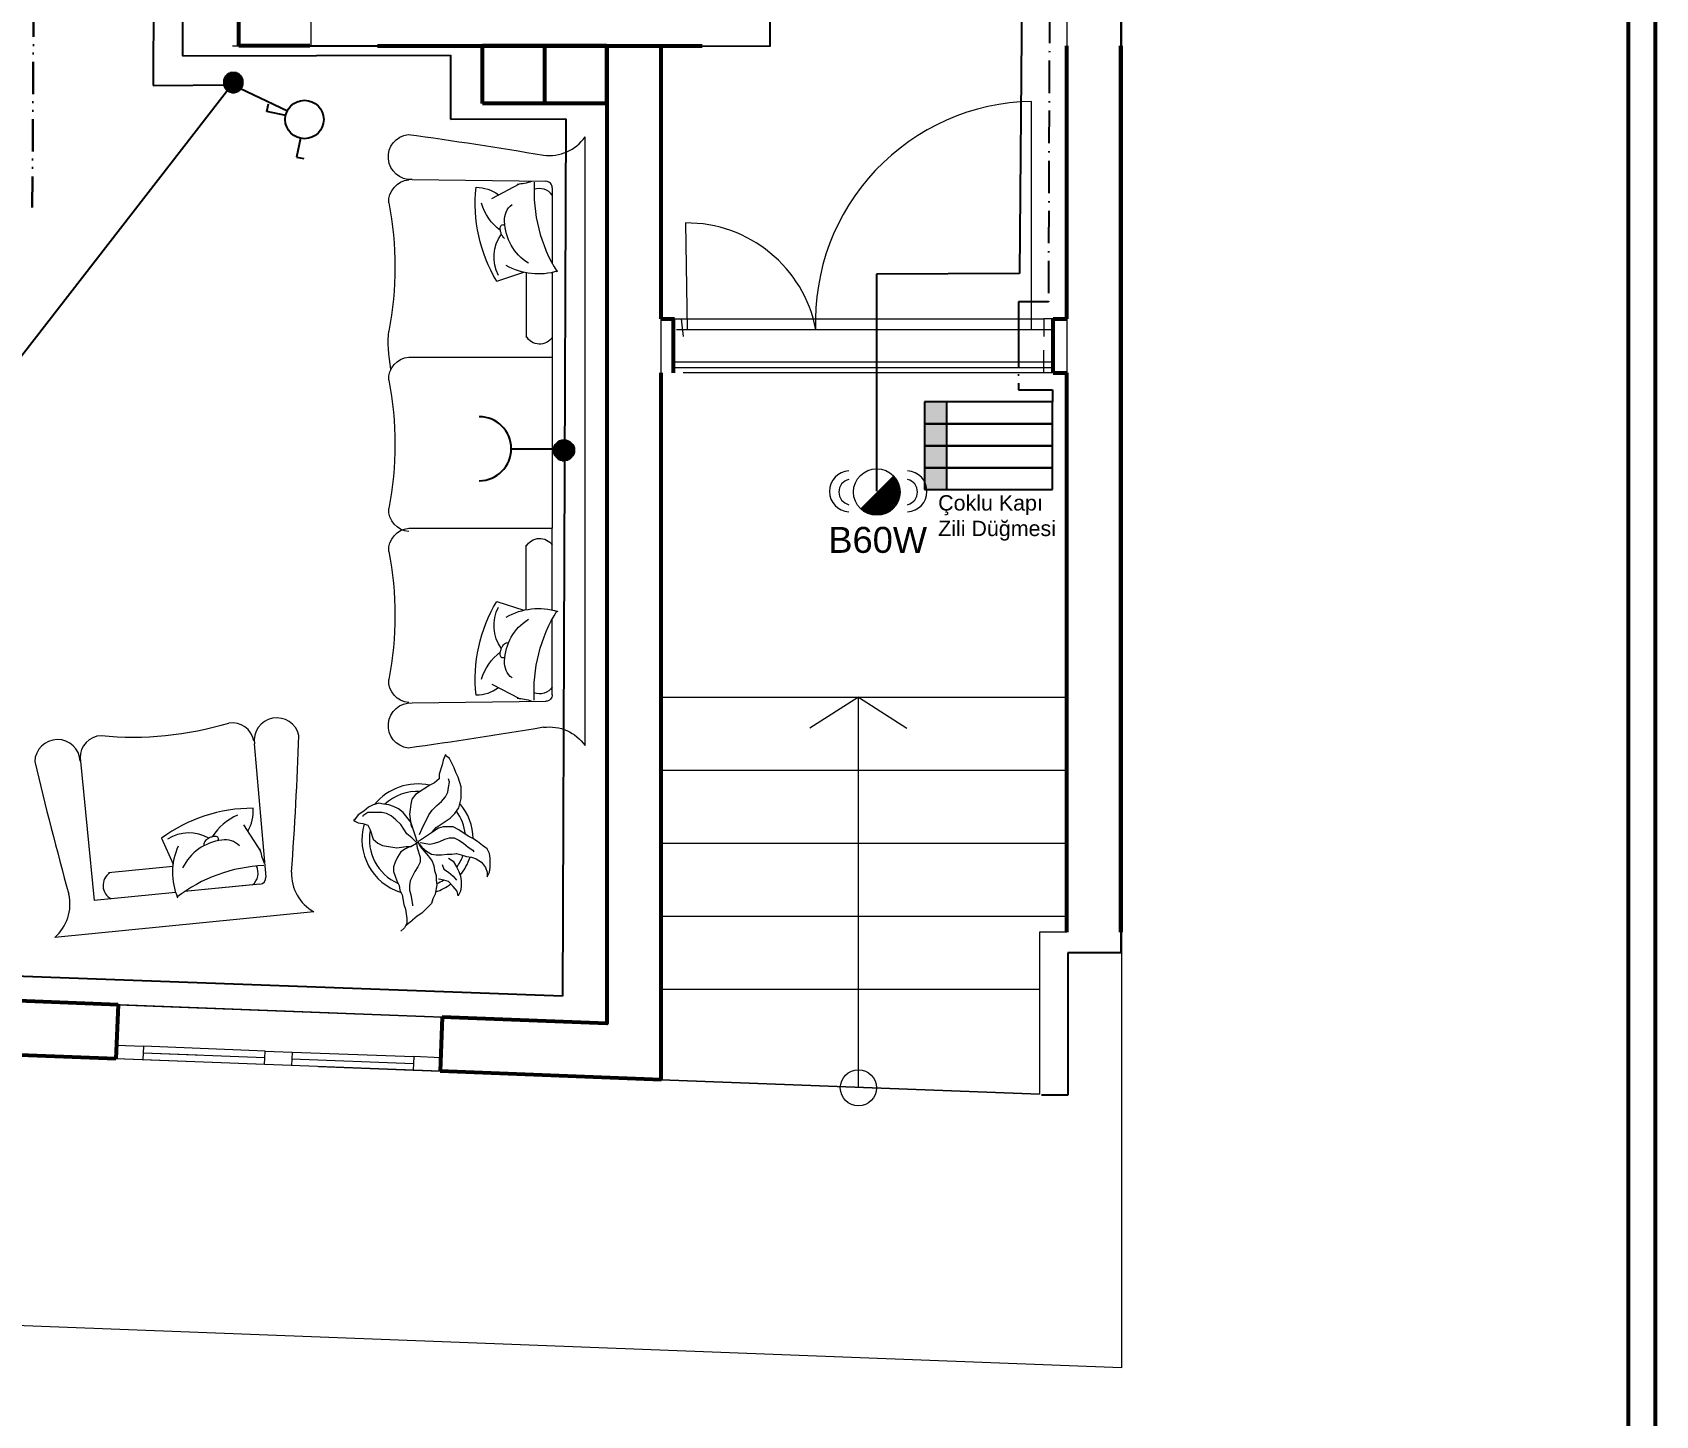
# Model space of a CAD drawing. Header units: millimetres. Extents: x -1335 to 33749, y 2338 to 5277.
# Drawn here: x 14640 to 15240, y 3155 to 3666 of the extents above; entities that cross this region are included whole.
import ezdxf
from ezdxf.enums import TextEntityAlignment as Align

# ---------------------------------------------------------------- set-up
doc = ezdxf.new("R2010")
doc.units = ezdxf.units.MM
for name, pattern in [('ACAD_ISO04W100', [30, 24, -3, 0, -3]), ('ACAD_ISO10W100', [18.5, 12, -3, 0.5, -3]), ('ACAD_ISO12W100', [21, 12, -3, 0, -3, 0, -3])]:
    doc.linetypes.add(name, pattern=pattern)
for name, color, linetype, lineweight in [('AYD-ARM', 1, 'Continuous', 20), ('DUVAR', 7, 'Continuous', 53), ('Linye-23', 220, 'Continuous', 25), ('MERDIVEN', 8, 'Continuous', 20), ('PENCERE', 1, 'Continuous', 20), ('TEF', 15, 'Continuous', 18), ('tefrişler', 134, 'Continuous', 9), ('telefon', 3, 'ACAD_ISO12W100', 30), ('YALıTıM', 7, 'Continuous', 18), ('YESIL', 74, 'Continuous', 18)]:
    doc.layers.add(name, color=color, linetype=linetype, lineweight=lineweight)
doc.layers.add('LAMBA YAZI', color=51, linetype='Continuous')
doc.layers.add('ZİL', color=140, linetype='ACAD_ISO04W100')
doc.layers.get('TEF').off()
doc.styles.add('LAMBA', font='arial.ttf', dxfattribs={"height": 12})
doc.styles.get("Standard").update_dxf_attribs({"font": 'arial.ttf'})

# ---------------------------------------------------------------- blocks, each defined once
blk = doc.blocks.new('adf')
at = {"layer": 'tefrişler'}
for p, q in [((110998.47, -78221.59), (111045.92, -78305.41)), ((110950.59, -78266.86), (110993.9, -78243.05)), ((110997.21, -78243.96), (111011.02, -78268.37)), ((110979.63, -78258.4), (110985.97, -78248.65)), ((110998.57, -78246.37), (111011.02, -78268.37)), ((111012.64, -78271.22), (111024.45, -78292.09)), ((111012.64, -78271.22), (111027.54, -78297.55)), ((110996.3, -78284.11), (111003.4, -78276.37)), ((111004.25, -78276.1), (111016.01, -78296.87)), ((110981.38, -78323.69), (111027.54, -78297.55))]:
    blk.add_line(p, q, dxfattribs=at)
for centre, major_axis, start_param, end_param in [((110982.44, -78220.11), (-15.52, 4.3), 2.223554, 3.319567), ((111507.43, -79674.05), (408.43, 1474.2), 0.616403, 0.649548), ((110995.1, -78245.16), (-2.34, 0.65), 3.926991, 5.497787), ((110971.97, -78229.27), (-23.12, 6.4), 2.428521, 2.655338), ((111041, -78220.56), (15.07, 54.38), 2.297702, 2.914624), ((110996.04, -78251.41), (-5.44, 1.51), 4.517579, 5.87915), ((110946.1, -78259.75), (2.24, 8.1), 0.915132, 3.975123), ((110979.38, -78269.85), (-13.46, 3.73), -1.42432, -0.78946), ((111024.27, -78235.1), (15.07, 54.38), 2.252393, 2.893244), ((110991.18, -78246.89), (-19.74, 5.47), 1.088843, 1.69928), ((110993.7, -78259.48), (-6.72, 1.86), -0.144832, 0.876693), ((110954.16, -78274.23), (-7.82, 2.17), -0.701718, 0.841689), ((110988.36, -78265.5), (0.208, 0.749), 1.165832, 1.862361), ((110989.72, -78265.47), (0.57, 2.06), 1.862361, 2.276788), ((110988.36, -78265.5), (-0.749, 0.208), -1.101493, -0.404964), ((110991.14, -78264.81), (0.99, 3.58), 2.276788, 2.534296), ((111004.03, -78253.92), (-17.99, 4.98), 0.806095, 1.799336), ((110988.63, -78266.84), (0.57, 2.06), 0.196204, 0.469303), ((110992.9, -78263.35), (-5.78, 1.6), 0.9635, 1.165832), ((111003.75, -78269.72), (-14.04, 3.89), 0.159983, 1.266031), ((110992.9, -78263.35), (-5.78, 1.6), 1.165832, 1.368164), ((110991.86, -78265.38), (0.99, 3.58), 2.938961, 3.196469), ((110991.53, -78266.92), (-2.06, 0.57), 1.625673, 2.040099), ((110991.8, -78268.25), (-0.749, 0.208), 2.040099, 2.736628), ((110991.8, -78268.25), (-0.749, 0.208), 2.736628, 2.949409), ((110996.63, -78253.36), (-23.12, 6.4), 1.837975, 2.657646), ((110853.21, -78359.17), (33.08, 119.39), 5.30512, 5.690454), ((111018.83, -78291.67), (-5.44, 1.51), 1.291777, 3.336402), ((111038.94, -78319.92), (4.3, 15.52), 6.105211, 7.201224), ((110062.45, -77121.58), (-1474.2, 408.43), 2.492045, 2.525189), ((110977.99, -78316.31), (2.17, 7.82), 2.299904, 3.843311), ((110986.25, -78330.68), (2.24, 8.1), 0.737266, 3.797257)]:
    blk.add_ellipse(centre, major_axis=major_axis, ratio=1, start_param=start_param, end_param=end_param, dxfattribs=at)
blk = doc.blocks.new('aegfwe')
at = {"layer": 'tefrişler'}
for p, q in [((64909.62, -97871.39), (64911.37, -97869.94)), ((64911.37, -97870.52), (64912.24, -97868.78)), ((64911.37, -97869.94), (64911.66, -97869.65)), ((64912.24, -97868.78), (64913.69, -97867.62)), ((64902.36, -97877.78), (64905.85, -97874.3)), ((64905.85, -97874.3), (64907.59, -97873.14)), ((64907.59, -97873.14), (64909.33, -97871.68)), ((64909.33, -97871.68), (64909.62, -97871.39)), ((64911.37, -97872.26), (64911.37, -97870.52)), ((64911.95, -97875.75), (64911.37, -97872.26)), ((64912.53, -97877.49), (64911.95, -97875.75)), ((64891.62, -97882.42), (64892.49, -97880.68)), ((64892.49, -97880.68), (64892.78, -97882.42)), ((64900.33, -97884.74), (64900.91, -97881.26)), ((64900.91, -97881.26), (64901.78, -97879.52)), ((64901.78, -97879.52), (64902.36, -97877.78)), ((64909.33, -97877.49), (64909.33, -97876.91)), ((64909.91, -97880.97), (64909.33, -97877.49)), ((64910.49, -97882.71), (64909.91, -97880.97)), ((64913.11, -97880.97), (64912.53, -97877.49)), ((64913.98, -97882.71), (64913.11, -97880.97)), ((64881.75, -97887.64), (64880.87, -97889.39)), ((64881.75, -97889.39), (64881.75, -97887.64)), ((64891.33, -97884.16), (64891.62, -97882.42)), ((64891.33, -97886.19), (64891.33, -97884.16)), ((64891.62, -97887.94), (64891.33, -97886.19)), ((64892.2, -97889.68), (64891.62, -97887.94)), ((64892.78, -97882.42), (64894.23, -97884.16)), ((64894.23, -97887.94), (64893.07, -97886.48)), ((64894.23, -97884.16), (64895.97, -97885.9)), ((64895.97, -97889.39), (64894.23, -97887.94)), ((64895.97, -97885.9), (64897.72, -97886.48)), ((64897.72, -97886.48), (64899.46, -97886.77)), ((64899.46, -97886.77), (64899.75, -97886.77)), ((64900.62, -97886.48), (64900.33, -97884.74)), ((64900.62, -97888.23), (64900.62, -97886.48)), ((64908.46, -97889.68), (64910.2, -97886.19)), ((64910.2, -97886.19), (64910.49, -97884.45)), ((64910.49, -97884.45), (64910.49, -97882.71)), ((64914.27, -97884.45), (64913.98, -97882.71)), ((64915.14, -97886.19), (64914.27, -97884.45)), ((64916.3, -97889.68), (64915.14, -97886.19)), ((64880.87, -97889.39), (64880.58, -97891.13)), ((64880.58, -97891.13), (64880.58, -97894.61)), ((64882.33, -97891.13), (64881.75, -97889.39)), ((64883.78, -97893.16), (64882.33, -97891.13)), ((64885.81, -97894.32), (64883.78, -97893.16)), ((64893.07, -97891.42), (64892.2, -97889.68)), ((64894.23, -97893.45), (64893.07, -97891.42)), ((64895.97, -97894.61), (64894.23, -97893.45)), ((64897.72, -97890.55), (64895.97, -97889.39)), ((64898.3, -97892.29), (64897.72, -97890.55)), ((64901.2, -97889.97), (64900.62, -97888.23)), ((64901.49, -97891.71), (64901.2, -97889.97)), ((64902.07, -97893.45), (64901.49, -97891.71)), ((64903.53, -97895.48), (64902.07, -97893.45)), ((64906.43, -97893.16), (64907.3, -97891.42)), ((64906.43, -97894.9), (64906.43, -97893.16)), ((64907.3, -97891.42), (64908.46, -97889.68)), ((64914.85, -97894.9), (64915.72, -97893.16)), ((64915.72, -97893.16), (64916.3, -97891.42)), ((64916.3, -97891.42), (64916.3, -97889.68)), ((64880.58, -97894.61), (64880.87, -97896.35)), ((64880.87, -97896.35), (64881.75, -97898.09)), ((64881.75, -97898.09), (64883.49, -97899.25)), ((64883.49, -97899.25), (64885.23, -97900.7)), ((64887.55, -97894.9), (64885.81, -97894.32)), ((64886.97, -97897.51), (64886.68, -97896.93)), ((64888.72, -97898.67), (64886.97, -97897.51)), ((64889.3, -97895.19), (64887.55, -97894.9)), ((64890.46, -97900.12), (64888.72, -97898.67)), ((64891.33, -97895.77), (64889.3, -97895.19)), ((64893.07, -97896.35), (64891.33, -97895.77)), ((64894.81, -97896.06), (64893.07, -97896.35)), ((64896.56, -97896.06), (64894.81, -97896.06)), ((64898.59, -97895.77), (64896.56, -97896.06)), ((64900.62, -97895.77), (64898.59, -97895.77)), ((64902.36, -97896.06), (64900.62, -97895.77)), ((64902.94, -97899.83), (64901.2, -97900.12)), ((64904.11, -97897.22), (64902.36, -97896.06)), ((64906.43, -97900.41), (64902.94, -97899.83)), ((64906.43, -97898.96), (64903.53, -97895.48)), ((64905.85, -97898.67), (64904.11, -97897.22)), ((64907.3, -97900.41), (64905.85, -97898.67)), ((64907.59, -97898.38), (64906.43, -97894.9)), ((64907.3, -97900.7), (64906.43, -97898.96)), ((64907.88, -97900.12), (64907.59, -97898.38)), ((64909.91, -97898.96), (64907.88, -97900.12)), ((64911.66, -97898.96), (64909.91, -97898.96)), ((64910.2, -97898.96), (64911.95, -97898.09)), ((64915.14, -97898.38), (64911.66, -97898.96)), ((64911.95, -97898.09), (64913.69, -97896.93)), ((64913.69, -97896.93), (64914.85, -97894.9)), ((64920.37, -97899.25), (64915.14, -97898.38)), ((64922.11, -97900.12), (64920.37, -97899.25)), ((64885.23, -97900.7), (64886.97, -97901.86)), ((64886.97, -97901.86), (64888.72, -97902.73)), ((64888.72, -97902.73), (64892.2, -97905.06)), ((64892.2, -97901.28), (64890.46, -97900.12)), ((64893.94, -97902.15), (64892.2, -97901.28)), ((64892.2, -97905.06), (64894.23, -97906.22)), ((64895.68, -97902.15), (64893.94, -97902.15)), ((64900.62, -97905.93), (64895.39, -97909.41)), ((64897.43, -97901.57), (64895.68, -97902.15)), ((64899.17, -97900.7), (64897.43, -97901.57)), ((64898.01, -97906.22), (64899.75, -97905.64)), ((64901.2, -97900.12), (64899.17, -97900.7)), ((64899.75, -97905.64), (64906.72, -97900.99)), ((64902.07, -97904.19), (64900.62, -97905.93)), ((64905.85, -97905.35), (64903.23, -97910.57)), ((64906.72, -97903.32), (64905.85, -97905.35)), ((64906.72, -97900.99), (64907.3, -97900.7)), ((64907.88, -97900.12), (64907.01, -97900.7)), ((64907.59, -97900.7), (64908.17, -97902.73)), ((64907.88, -97900.41), (64909.62, -97902.15)), ((64908.17, -97902.73), (64909.91, -97907.96)), ((64909.62, -97902.15), (64911.37, -97903.61)), ((64909.91, -97907.09), (64909.62, -97905.93)), ((64911.37, -97903.61), (64913.69, -97907.09)), ((64923.85, -97901.57), (64922.11, -97900.12)), ((64925.01, -97905.06), (64923.85, -97901.57)), ((64925.88, -97906.8), (64925.01, -97905.06)), ((64893.65, -97911.15), (64892.2, -97913.18)), ((64895.39, -97909.41), (64893.65, -97911.15)), ((64894.23, -97906.22), (64898.01, -97906.22)), ((64903.23, -97910.57), (64902.07, -97912.31)), ((64910.2, -97909.12), (64909.91, -97907.09)), ((64909.91, -97907.96), (64912.82, -97911.44)), ((64910.49, -97910.86), (64910.2, -97909.12)), ((64910.2, -97912.6), (64910.49, -97910.86)), ((64912.82, -97911.44), (64914.56, -97912.89)), ((64913.69, -97907.09), (64915.43, -97908.83)), ((64915.43, -97908.83), (64917.17, -97910.28)), ((64917.17, -97910.28), (64918.92, -97911.15)), ((64918.92, -97911.15), (64920.66, -97911.44)), ((64920.66, -97911.44), (64925.88, -97911.44)), ((64927.63, -97907.38), (64925.88, -97906.8)), ((64925.88, -97911.44), (64927.63, -97910.28)), ((64927.34, -97912.02), (64929.37, -97910.57)), ((64929.37, -97907.67), (64927.63, -97907.38)), ((64927.63, -97910.28), (64927.63, -97909.99)), ((64931.11, -97908.54), (64929.37, -97907.67)), ((64929.37, -97910.57), (64930.82, -97908.83)), ((64930.82, -97908.83), (64931.11, -97908.54)), ((64892.2, -97913.18), (64891.33, -97916.66)), ((64891.33, -97916.66), (64891.33, -97921.02)), ((64897.14, -97917.24), (64896.27, -97918.99)), ((64898.59, -97915.5), (64897.14, -97917.24)), ((64900.33, -97914.05), (64898.59, -97915.5)), ((64902.07, -97912.31), (64900.33, -97914.05)), ((64908.17, -97918.12), (64909.62, -97916.37)), ((64909.62, -97916.37), (64909.91, -97914.63)), ((64909.91, -97914.63), (64910.2, -97912.6)), ((64914.56, -97912.89), (64916.3, -97913.76)), ((64916.3, -97913.76), (64918.04, -97914.34)), ((64918.04, -97914.34), (64920.08, -97914.63)), ((64920.08, -97914.63), (64921.82, -97914.92)), ((64921.82, -97914.92), (64923.85, -97914.34)), ((64923.85, -97914.34), (64925.59, -97913.47)), ((64925.59, -97913.47), (64927.34, -97912.02)), ((64891.33, -97921.02), (64892.49, -97924.5)), ((64895.97, -97920.73), (64895.68, -97922.76)), ((64895.68, -97922.76), (64895.97, -97923.92)), ((64896.27, -97918.99), (64895.97, -97920.73)), ((64899.46, -97923.92), (64901.2, -97922.47)), ((64899.46, -97925.66), (64899.46, -97923.92)), ((64901.2, -97922.47), (64902.94, -97921.6)), ((64902.94, -97921.6), (64908.17, -97918.12)), ((64892.49, -97924.5), (64893.36, -97926.24)), ((64893.36, -97926.24), (64893.94, -97927.98)), ((64893.94, -97927.98), (64895.68, -97931.46)), ((64898.01, -97930.88), (64898.3, -97929.14)), ((64898.3, -97929.14), (64899.46, -97925.66)), ((64895.68, -97931.46), (64897.14, -97932.62)), ((64897.14, -97932.91), (64898.01, -97930.88))]:
    blk.add_line(p, q, dxfattribs=at)
for radius, start, end in [(20.54, 343.79773, 72.69853), (20.54, 109.00067, 126.8665), (17.8, 113.37135, 122.6233), (17.8, 349.16958, 66.16952), (20.54, 139.96403, 161.46828), (17.8, 144.58697, 160.58638), (20.54, 180.93223, 220.30449), (17.8, 186.24725, 216.0298), (20.54, 257.50019, 320.80393), (17.8, 266.71, 312.80278)]:
    blk.add_arc((64907.46, -97901.5), radius, start, end, dxfattribs=at)
blk = doc.blocks.new('awf')
at = {"layer": 'tefrişler'}
for p, q in [((110707.55, -78205.12), (110932.75, -78205.12)), ((110723.34, -78269.09), (110723.96, -78219.67)), ((110726.39, -78217.25), (110754.43, -78217.25)), ((110729.16, -78217.25), (110754.43, -78217.25)), ((110757.71, -78217.25), (110781.7, -78217.25)), ((110757.71, -78217.25), (110787.97, -78217.25)), ((110787.97, -78270.29), (110787.97, -78217.25)), ((110882.58, -78217.25), (110787.97, -78217.25)), ((110851.27, -78270.29), (110851.27, -78217.25)), ((110913.91, -78217.25), (110885.87, -78217.25)), ((110916.95, -78269.09), (110916.33, -78219.67)), ((110730.3, -78239.66), (110724.93, -78229.33)), ((110760.88, -78237.82), (110757.64, -78227.82)), ((110757.83, -78226.94), (110781.7, -78226.94)), ((110882.47, -78226.94), (110858.6, -78226.94)), ((110879.41, -78237.82), (110882.65, -78227.82)), ((110910, -78239.66), (110915.36, -78229.33))]:
    blk.add_line(p, q, dxfattribs=at)
for centre, major_axis, ratio, start_param, end_param in [((110698.36, -78218.34), (11.38, 11.38), 1, -0.918039, 0.177974), ((110726.39, -78219.67), (1.71, -1.71), 1, 2.356194, 3.926991), ((110727.6, -78167.6), (39.9, 39.9), 1, 3.868498, 4.48542), ((110732.3, -78221.93), (3.99, -3.99), 1, 2.946783, 4.308353), ((110734.28, -78222.38), (16.96, 16.96), 1, -1.303618, -0.483947), ((110778.56, -78221.93), (3.99, 3.99), 1, 4.433369, 6.477995), ((110861.74, -78221.93), (3.99, 3.99), 1, 1.375987, 3.420612), ((110906.02, -78222.38), (16.96, 16.96), 1, 2.054743, 2.874414), ((112222.26, -78477.76), (1081.68, -1081.68), 1, 3.757996, 3.791141), ((110701.17, -78231.97), (16.96, 16.96), 1, -0.713072, -0.486255), ((110738.42, -78216.22), (13.2, 13.2), 1, 3.947688, 4.940929), ((110901.88, -78216.22), (13.2, 13.2), 1, 2.913053, 3.906294), ((110939.12, -78231.97), (16.96, -16.96), 1, 3.627847, 3.854664), ((109418.04, -78477.76), (1081.68, 1081.68), 1, -0.649548, -0.616403), ((110738.17, -78227.94), (4.93, 4.93), 1, 2.996761, 4.018286), ((110902.13, -78227.94), (4.93, -4.93), 1, 5.406492, 6.428017), ((110740.13, -78245.51), (9.88, -9.88), 1, 3.288069, 3.922929), ((110732.01, -78189.33), (39.9, -39.9), 1, 5.393986, 6.034836), ((110725.97, -78223.93), (14.49, 14.49), 1, 4.230435, 4.840872), ((110740.77, -78235.56), (0.55, 0.55), 1, 2.040099, 2.736628), ((110742.07, -78235.98), (1.51, -1.51), 1, 3.337796, 3.610896), ((110740.77, -78235.56), (0.55, 0.55), 1, 2.736628, 3.433158), ((110741.42, -78234.36), (1.51, 1.51), 1, 3.433158, 3.847584), ((110741.54, -78232.79), (2.62, -2.62), 1, 5.418381, 5.675889), ((110741.14, -78230.54), (4.24, 4.24), 1, 4.105093, 4.307425), ((110741.14, -78230.54), (4.24, -4.24), 1, 5.878221, 6.080553), ((110752.03, -78224.25), (10.3, 10.3), 1, 3.301576, 4.407624), ((110742.4, -78232.45), (2.62, -2.62), 1, 6.080553, 6.338062), ((110743.57, -78233.5), (1.51, 1.51), 1, -1.51592, -1.101493), ((110744.86, -78233.92), (0.55, 0.55), 1, -0.404964, -0.192184), ((110744.86, -78233.92), (0.55, 0.55), 1, -1.101493, -0.404964), ((110908.29, -78189.33), (39.9, -39.9), 1, 4.960738, 5.601588), ((110888.27, -78224.25), (10.3, 10.3), 1, 3.446358, 4.552406), ((110897.9, -78232.45), (2.62, 2.62), 1, 3.086716, 3.344225), ((110899.16, -78230.54), (4.24, 4.24), 1, 3.344225, 3.546557), ((110899.16, -78230.54), (4.24, 4.24), 1, 3.546557, 3.748889), ((110898.75, -78232.79), (2.62, -2.62), 1, 5.319685, 5.577194), ((110914.33, -78223.93), (14.49, -14.49), 1, 4.583906, 5.194343), ((110898.88, -78234.36), (1.51, -1.51), 1, 5.577194, 5.99162), ((110899.52, -78235.56), (0.55, 0.55), 1, 4.420824, 5.117353), ((110898.23, -78235.98), (1.51, -1.51), 1, 1.101493, 1.374593), ((110899.52, -78235.56), (0.55, -0.55), 1, 0.404964, 1.101493), ((110900.16, -78245.51), (9.88, -9.88), 1, 0.78946, 1.42432), ((110714.95, -78269.5), (5.94, -5.94), 1, 4.056725, 7.116715), ((110731.53, -78269.61), (5.74, -5.74), 1, 4.010671, 5.554078), ((110779.88, -78269.61), (5.74, -5.74), 1, 5.441497, 6.984904), ((110794.82, -78269.61), (5.74, -5.74), 1, 4.010671, 5.554078), ((110843.18, -78269.61), (5.74, -5.74), 1, 5.441497, 6.984904), ((110908.77, -78269.61), (5.74, 5.74), 1, 3.8707, 5.414107), ((110925.34, -78269.5), (5.94, -5.94), 1, 3.878859, 6.938849), ((110755.7, -78399.31), (87.6, -87.6), 1, 2.163527, 2.548861), ((110819, -78399.31), (87.6, -87.6), 1, 2.163527, 2.548861), ((110843.79, -78268.22), (25.06, -5.69), 0.312193, -1.385882, -0.752116), ((110884.59, -78399.31), (87.6, 87.6), 1, 0.592731, 0.978065)]:
    blk.add_ellipse(centre, major_axis=major_axis, ratio=ratio, start_param=start_param, end_param=end_param, dxfattribs=at)
at = {"layer": 'tefrişler', "extrusion": (0, 0, -1)}
for centre, major_axis, start_param, end_param in [((110941.94, -78218.34), (-11.38, 11.38), -0.918039, 0.177974), ((110912.7, -78167.6), (-39.9, 39.9), 3.868498, 4.48542), ((110908, -78221.93), (-3.99, -3.99), 2.946783, 4.308353), ((110913.91, -78219.67), (-1.71, -1.71), 2.356194, 3.926991)]:
    blk.add_ellipse(centre, major_axis=major_axis, ratio=1, start_param=start_param, end_param=end_param, dxfattribs=at)
blk = doc.blocks.new('das')
at = {"layer": 'DUVAR'}
for p, q in [((98261.35, -73717.78), (98261.35, -73694.84)), ((98261.35, -73694.84), (98282.68, -73694.84)), ((98282.68, -73717.78), (98282.68, -73694.84)), ((98261.35, -73717.78), (98282.68, -73717.78))]:
    blk.add_line(p, q, dxfattribs=at)

msp = doc.modelspace()

# ---------------------------------------------------------------- hatches: boundary and pattern name
at = {"ltscale": 10}
for points in [[(14969.75, 3521.7), (14977.86, 3521.7), (14977.86, 3529.81), (14969.75, 3529.81)], [(14969.75, 3513.58), (14977.86, 3513.58), (14977.86, 3521.7), (14969.75, 3521.7)], [(14969.75, 3505.46), (14977.86, 3505.46), (14977.86, 3513.58), (14969.75, 3513.58)], [(14969.75, 3497.35), (14977.86, 3497.35), (14977.86, 3505.46), (14969.75, 3505.46)]]:
    msp.add_hatch(color=256, dxfattribs=at).paths.add_polyline_path(points)

# ---------------------------------------------------------------- linework, layer by layer
for p, q in [((15042.28, 3721.48), (15042.28, 3661.43)), ((14710.55, 3649.26), (14717.72, 3649.26)), ((14710.65, 3649.5), (14717.63, 3649.5)), ((14710.76, 3649.73), (14717.52, 3649.73)), ((14710.89, 3649.97), (14717.39, 3649.97)), ((14711.04, 3650.21), (14717.23, 3650.21)), ((14711.22, 3650.44), (14717.05, 3650.44)), ((14711.44, 3650.68), (14716.84, 3650.68)), ((14711.69, 3650.92), (14716.58, 3650.92)), ((14712, 3651.15), (14716.27, 3651.15)), ((14712.4, 3651.39), (14715.87, 3651.39)), ((14712.97, 3651.63), (14715.3, 3651.63)), ((14710.35, 3648.08), (14717.92, 3648.08)), ((14710.35, 3647.84), (14717.92, 3647.84)), ((14710.36, 3648.31), (14717.91, 3648.31)), ((14710.37, 3647.6), (14717.9, 3647.6)), ((14710.38, 3648.55), (14717.89, 3648.55)), ((14710.4, 3647.37), (14717.87, 3647.37)), ((14710.42, 3648.79), (14717.85, 3648.79)), ((14710.45, 3647.13), (14717.82, 3647.13)), ((14710.48, 3649.02), (14717.79, 3649.02)), ((14710.52, 3646.89), (14717.75, 3646.89)), ((14710.6, 3646.66), (14717.67, 3646.66)), ((14710.7, 3646.42), (14717.57, 3646.42)), ((14710.82, 3646.18), (14717.45, 3646.18)), ((14710.97, 3645.94), (14717.3, 3645.94)), ((14711.14, 3645.71), (14717.13, 3645.71)), ((14711.34, 3645.47), (14716.94, 3645.47)), ((14711.57, 3645.23), (14716.7, 3645.23)), ((14711.86, 3645), (14716.42, 3645)), ((14712.21, 3644.76), (14716.06, 3644.76)), ((14712.68, 3644.52), (14715.59, 3644.52)), ((14713.51, 3644.29), (14714.77, 3644.29)), ((14726.55, 3637.29), (14727.15, 3640.06)), ((14733.5, 3635.79), (14726.55, 3637.29)), ((14738.94, 3627.34), (14737.44, 3620.4)), ((14737.44, 3620.4), (14740.22, 3619.8)), ((14969.75, 3529.81), (14969.75, 3521.7)), ((15017.09, 3529.81), (14969.75, 3529.81)), ((14977.86, 3529.81), (14977.86, 3521.7)), ((15017.09, 3497.35), (15017.09, 3529.81)), ((14969.75, 3521.7), (14969.75, 3513.58)), ((15017.09, 3521.7), (14969.75, 3521.7)), ((14969.75, 3521.7), (15017.09, 3521.7)), ((14977.86, 3521.7), (14977.86, 3513.58)), ((14832.6, 3511.96), (14840.18, 3511.96)), ((14832.61, 3512.2), (14840.17, 3512.2)), ((14832.61, 3511.73), (14840.17, 3511.73)), ((14832.63, 3511.49), (14840.16, 3511.49)), ((14832.64, 3512.44), (14840.14, 3512.44)), ((14832.66, 3511.25), (14840.12, 3511.25)), ((14832.68, 3512.67), (14840.1, 3512.67)), ((14832.71, 3511.02), (14840.07, 3511.02)), ((14832.74, 3512.91), (14840.04, 3512.91)), ((14832.81, 3513.15), (14839.97, 3513.15)), ((14832.9, 3513.38), (14839.88, 3513.38)), ((14833.01, 3513.62), (14839.77, 3513.62)), ((14833.14, 3513.86), (14839.64, 3513.86)), ((14833.3, 3514.09), (14839.49, 3514.09)), ((14833.48, 3514.33), (14839.31, 3514.33)), ((14833.69, 3514.57), (14839.09, 3514.57)), ((14833.95, 3514.8), (14838.84, 3514.8)), ((14834.26, 3515.04), (14838.52, 3515.04)), ((14834.66, 3515.28), (14838.13, 3515.28)), ((14835.22, 3515.51), (14837.56, 3515.51)), ((15017.09, 3513.58), (14969.75, 3513.58)), ((14969.75, 3513.58), (15017.09, 3513.58)), ((14969.75, 3513.58), (14969.75, 3505.46)), ((14977.86, 3513.58), (14977.86, 3505.46)), ((14832.78, 3510.78), (14840.01, 3510.78)), ((14832.86, 3510.54), (14839.92, 3510.54)), ((14832.96, 3510.31), (14839.82, 3510.31)), ((14833.08, 3510.07), (14839.7, 3510.07)), ((14833.22, 3509.83), (14839.56, 3509.83)), ((14833.39, 3509.6), (14839.39, 3509.6)), ((14833.59, 3509.36), (14839.19, 3509.36)), ((14833.83, 3509.12), (14838.96, 3509.12)), ((14834.11, 3508.89), (14838.67, 3508.89)), ((14834.46, 3508.65), (14838.32, 3508.65)), ((14834.94, 3508.41), (14837.84, 3508.41)), ((14835.76, 3508.18), (14837.02, 3508.18)), ((14969.75, 3505.46), (14969.75, 3497.35)), ((15017.09, 3505.46), (14969.75, 3505.46)), ((14969.75, 3505.46), (15017.09, 3505.46)), ((14977.86, 3505.46), (14977.86, 3497.35)), ((14969.75, 3497.35), (15017.09, 3497.35)), ((15042.26, 3333.73), (15042.26, 3325.98)), ((15042.26, 3325.98), (15022.74, 3325.98)), ((15022.74, 3325.98), (15022.74, 3273.32)), ((15022.74, 3273.32), (15012.93, 3273.32))]:
    msp.add_line(p, q)
at = {"color": 1, "ltscale": 10}
msp.add_line((14816.89, 3512.49), (14825.31, 3512.49), dxfattribs=at)
for centre, radius in [((14740.44, 3634.29), 7.1), ((14836.39, 3511.91), 3.79)]:
    msp.add_circle(centre, radius)
at = {"linetype": 'ByBlock'}
msp.add_arc((14805.07, 3512.49), 11.84, 270, 90, dxfattribs=at)
at = {"layer": 'AYD-ARM', "color": 7, "const_width": 8.62}
msp.add_lwpolyline([(14955.12, 3499.5, -1), (14949.03, 3493.41, -1)], format="xyb", dxfattribs=at)
at = {"layer": 'AYD-ARM', "color": 1}
msp.add_circle((14952.08, 3496.46), 8.62, dxfattribs=at)
for centre, radius, start, end in [((14942.15, 3496.69), 7.59, 93.27269, 266.72731), ((14942.88, 3496.46), 4.83, 103.99245, 256.00755), ((14963.03, 3496.69), 7.59, 273.27269, 86.72731), ((14962.29, 3496.46), 4.83, 283.99245, 76.00755)]:
    msp.add_arc(centre, radius, start, end, dxfattribs=at)
at = {"layer": 'DUVAR'}
for p, q in [((14716.16, 3661.49), (14716.16, 3671.49)), ((14742.46, 3661.49), (14716.16, 3661.49)), ((14767.46, 3661.49), (14887.46, 3661.49)), ((14872.28, 3560.5), (14872.28, 3661.49)), ((15022.28, 3560.5), (15022.28, 3661.49)), ((15042.28, 3333.65), (15042.28, 3661.49)), ((14872.28, 3560.5), (14877.28, 3560.5)), ((14876.94, 3540.5), (14876.95, 3560.5)), ((15017.28, 3560.5), (15022.28, 3560.5)), ((15017.29, 3540.5), (15017.28, 3560.5)), ((15017.29, 3540.54), (15017.28, 3560.5)), ((15017.28, 3560.5), (15017.28, 3560.5)), ((15017.28, 3560.5), (15017.28, 3560.37)), ((15017.28, 3560.37), (15017.28, 3560.5)), ((15017.29, 3540.54), (15017.28, 3560.5)), ((15017.28, 3540.5), (15017.28, 3560.5)), ((14872.28, 3279.03), (14872.28, 3540.5)), ((15017.28, 3540.5), (15022.28, 3540.5)), ((15022.28, 3333.65), (15022.28, 3540.5)), ((14671.49, 3306.76), (14670.72, 3286.77)), ((14671.49, 3306.76), (14670.72, 3286.76)), ((14671.49, 3306.76), (14670.72, 3286.77)), ((14671.49, 3306.76), (14670.72, 3286.77)), ((14671.49, 3306.76), (14670.72, 3286.77)), ((14671.49, 3306.76), (14670.72, 3286.77)), ((14671.49, 3306.75), (14670.72, 3286.77)), ((14791.4, 3302.15), (14790.63, 3282.17)), ((14791.4, 3302.15), (14790.63, 3282.17)), ((14791.4, 3302.15), (14790.63, 3282.16)), ((14791.4, 3302.15), (14790.63, 3282.17)), ((14791.4, 3302.15), (14790.63, 3282.17)), ((14791.4, 3302.15), (14790.63, 3282.17)), ((14791.4, 3302.15), (14790.63, 3282.17))]:
    msp.add_line(p, q, dxfattribs=at)
at = {"layer": 'DUVAR', "color": 0}
for p, q in [((14671.49, 3306.76), (14670.72, 3286.77)), ((14791.4, 3302.15), (14790.63, 3282.17)), ((14791.4, 3302.15), (14790.63, 3282.17))]:
    msp.add_line(p, q, dxfattribs=at)
at = {"layer": 'DUVAR'}
msp.add_lwpolyline([(15240.03, 5276.58), (14125.36, 5276.58), (14125.36, 2376.9), (15240.03, 2376.9)], close=True, dxfattribs=at)
for points in [[(14135.36, 5266.58), (14135.36, 2386.9), (15230.03, 2386.9), (15230.03, 5266.58), (14135.36, 5266.58)], [(14852.28, 3661.49), (14852.28, 3299.81), (14791.4, 3302.15)], [(15042.28, 3661.49), (15042.28, 3333.65)], [(14671.49, 3306.76), (14622.15, 3308.65)], [(14670.72, 3286.77), (14622.15, 3288.64)], [(14872.28, 3279.03), (14790.63, 3282.17)]]:
    msp.add_lwpolyline(points, dxfattribs=at)
at = {"layer": 'Linye-23'}
for p, q in [((15006.23, 3751.72), (15004.86, 3577.34)), ((14684.69, 3691.37), (14684.48, 3646.91)), ((14695.38, 3687.38), (14695.38, 3657.8)), ((14742.46, 3661.49), (14852.28, 3661.49)), ((14695.38, 3657.8), (14794.49, 3658.09)), ((14794.49, 3658.09), (14794.49, 3634.36)), ((14713.69, 3647.2), (14598.08, 3498.19)), ((14684.48, 3646.91), (14713.98, 3647.11)), ((14713.98, 3647.11), (14734.11, 3637.51)), ((14794.49, 3634.36), (14837.08, 3634.53)), ((14837.08, 3634.53), (14835.83, 3309.92)), ((15004.86, 3577.34), (14951.97, 3577.12)), ((14951.97, 3577.12), (14951.97, 3496.82)), ((14825.31, 3512.49), (14836.58, 3512.49)), ((14836.88, 3511.22), (14836.87, 3511.22)), ((14836.88, 3511.25), (14836.88, 3511.22)), ((14835.83, 3309.92), (14611.15, 3318.14))]:
    msp.add_line(p, q, dxfattribs=at)
at = {"layer": 'MERDIVEN'}
for p, q in [((14877.39, 3542.5), (15017.29, 3542.5)), ((14872.28, 3420.5), (15022.28, 3420.5)), ((14945.28, 3420.5), (14927.35, 3409.12)), ((14945.28, 3276.01), (14945.28, 3420.5)), ((14945.28, 3420.5), (14963.22, 3409.12)), ((14872.28, 3393.5), (15022.28, 3393.5)), ((14872.28, 3366.5), (15022.28, 3366.5)), ((14872.28, 3339.5), (15022.28, 3339.5)), ((14872.28, 3312.5), (15012.28, 3312.5)), ((14872.28, 3279.03), (15012.28, 3273.65))]:
    msp.add_line(p, q, dxfattribs=at)
msp.add_circle((14945.28, 3276.01), 6.7, dxfattribs=at)
at = {"layer": 'PENCERE', "color": 21, "linetype": 'Continuous', "lineweight": 20}
for p, q in [((14879.79, 3560.5), (15013.79, 3560.5)), ((15017.29, 3556.5), (14877.95, 3556.5)), ((15017.29, 3556.5), (14878.4, 3556.5)), ((15017.29, 3544.5), (15017.29, 3556.5)), ((15017.29, 3544.46), (14876.94, 3544.5)), ((15017.29, 3544.5), (14877.39, 3544.5)), ((15017.29, 3544.5), (14877.39, 3544.5)), ((15013.79, 3540.5), (14880.44, 3540.5)), ((14671.49, 3306.76), (14670.72, 3286.77)), ((14671.49, 3306.76), (14791.4, 3302.15)), ((14791.4, 3302.15), (14790.63, 3282.17)), ((14725.87, 3289.64), (14680.9, 3291.38)), ((14735.86, 3289.26), (14780.83, 3287.55)), ((14790.63, 3282.17), (14670.72, 3286.77)), ((14725.68, 3284.64), (14680.71, 3286.39)), ((14725.77, 3287.14), (14680.81, 3288.89)), ((14700.79, 3288.1), (14680.81, 3288.89)), ((14735.77, 3286.76), (14780.73, 3285.05)), ((14745.66, 3283.88), (14780.64, 3282.55))]:
    msp.add_line(p, q, dxfattribs=at)
for points in [[(15009.29, 3556.5), (15009.29, 3641, 0.419733), (14929.45, 3556.5, 0.41974)], [(14929.51, 3556.5, 0.362999), (14881.29, 3596), (14881.29, 3596), (14881.94, 3556.5)]]:
    msp.add_lwpolyline(points, format="xyb", dxfattribs=at)
for points in [[(14876.94, 3558.5), (14876.95, 3560.5), (14879.79, 3560.5), (14880.44, 3554)], [(15017.29, 3558.5), (15017.28, 3560.5), (15013.79, 3560.5), (15013.79, 3554)], [(15017.29, 3540.5), (15017.29, 3540.5), (15013.79, 3540.5), (15013.79, 3549)]]:
    msp.add_lwpolyline(points, dxfattribs=at)
for points in [[(14670.91, 3291.77), (14680.9, 3291.38), (14680.71, 3286.39), (14670.72, 3286.77)], [(14725.87, 3289.64), (14735.86, 3289.26), (14735.67, 3284.26), (14725.68, 3284.64)], [(14790.82, 3287.16), (14780.83, 3287.55), (14780.64, 3282.55), (14790.63, 3282.17)]]:
    msp.add_lwpolyline(points, close=True, dxfattribs=at)
at = {"layer": 'telefon'}
msp.add_line((14640.42, 3698.04), (14639.8, 3601.74), dxfattribs=at)
at = {"layer": 'YALıTıM'}
for points in [[(14762.46, 3938.8), (14762.46, 4144.36), (15012.28, 4144.36), (15012.28, 4104.36), (15022.28, 4104.36), (15022.28, 3333.65), (15012.28, 3333.65), (15012.28, 3273.65), (14872.28, 3279.03), (14872.28, 3661.49), (14912.46, 3661.49), (14912.46, 3836.32), (14724.28, 3836.25)], [(14713.86, 3661.49), (14852.28, 3661.49), (14852.28, 3299.81), (14379.76, 3317.96), (14379.76, 3359.1), (14367.91, 3359.1), (14359.86, 3616.49), (14622.15, 3616.49), (14622.15, 3661.49), (14626.16, 3661.49)]]:
    msp.add_lwpolyline(points, dxfattribs=at)
at = {"layer": 'YESIL'}
msp.add_lwpolyline([(14567.43, 4519.64), (15042.56, 4540.91), (15042.56, 4164.3), (14742.74, 4164.3), (14742.74, 3661.43), (14912.74, 3661.43), (14912.74, 3816.26), (15042.56, 3816.26), (15042.56, 3172.44), (14353.17, 3198.84), (14318.11, 4314.3), (14567.43, 4314.3)], close=True, dxfattribs=at)
at = {"layer": 'ZİL', "color": 4, "linetype": 'ACAD_ISO10W100', "lineweight": 25}
msp.add_line((15016.76, 3896.55), (15015.52, 3566.83), dxfattribs=at)
at = {"layer": 'ZİL', "color": 4, "linetype": 'ACAD_ISO04W100', "lineweight": 25}
for p, q in [((15015.52, 3566.83), (15004.42, 3566.8)), ((15004.42, 3566.8), (15004.52, 3534.24)), ((15004.52, 3534.24), (15017.09, 3534.24)), ((15017.09, 3534.24), (15017.09, 3529.81))]:
    msp.add_line(p, q, dxfattribs=at)

# ---------------------------------------------------------------- block references
at = {"layer": 'DUVAR', "rotation": 90}
for p in [(-58888.52, -94621.18), (-58865.5, -94621.18)]:
    msp.add_blockref('das', p, dxfattribs=at)
at = {"layer": 'DUVAR', "color": 1, "rotation": 180}
msp.add_blockref('aegfwe', (79689.71, -94533.6), dxfattribs=at)
at = {"layer": 'TEF', "xscale": -1, "rotation": 270}
msp.add_blockref('awf', (93049.33, -107304.91), dxfattribs=at)
at = {"layer": 'TEF', "rotation": 246.1362409171004}
msp.add_blockref('adf', (131184.25, 73204.79), dxfattribs=at)

# ---------------------------------------------------------------- texts
at = {"layer": 'LAMBA YAZI', "style": 'LAMBA'}
msp.add_text('B60W ', height=9.6, dxfattribs=at).set_placement((14954.27, 3473.95), align=Align.CENTER)
at = {"layer": 'Linye-23', "color": 7, "lineweight": 25, "insert": (14974.75, 3495.28), "char_height": 5.6704, "attachment_point": 1}
msp.add_mtext_dynamic_manual_height_columns('{\\fArial|b0|i0|c238|p34;Çoklu Kapı \\PZili Düğmesi}', width=90.2747, gutter_width=28.35, heights=[0], dxfattribs=at)

doc.saveas('drawing.dxf')
